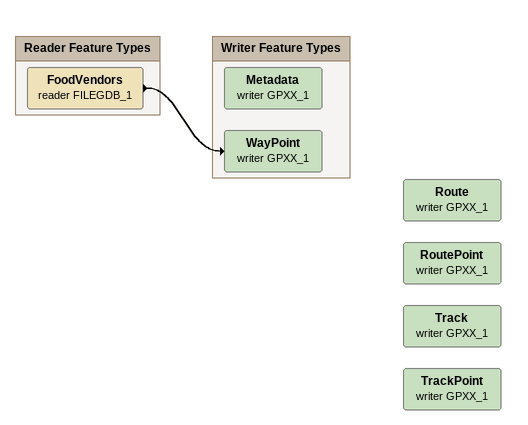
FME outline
Route (writer GPXX_1)
RoutePoint (writer GPXX_1)
Track (writer GPXX_1)
TrackPoint (writer GPXX_1)

Bookmark: Reader Feature Types
FoodVendors (reader FILEGDB_1)
    -> WayPoint (writer GPXX_1)

Bookmark: Writer Feature Types
WayPoint (writer GPXX_1)
Metadata (writer GPXX_1)
